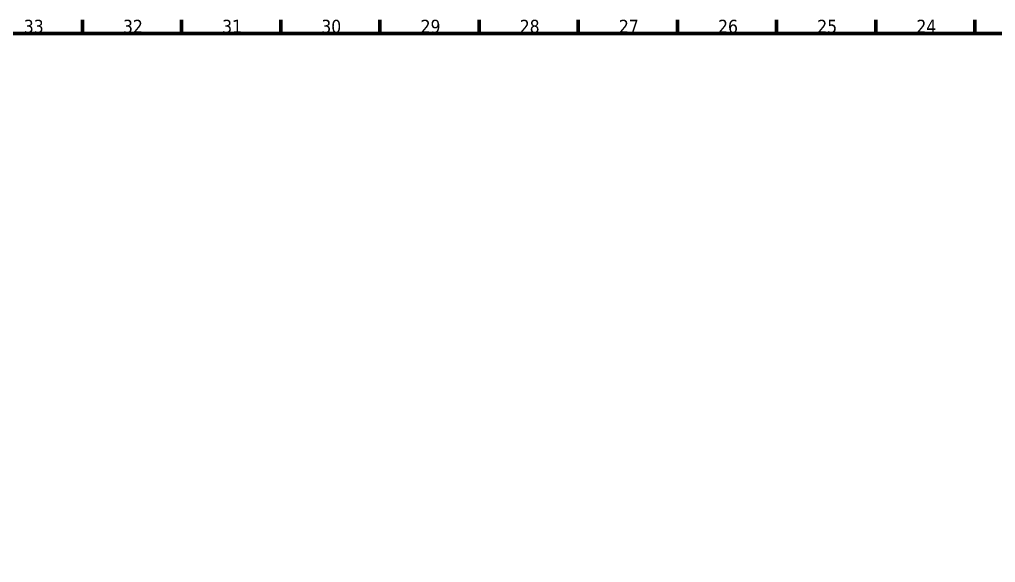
# Model space of a CAD drawing. Header units: millimetres. Extents: x 0 to 3000, y 0 to 3000.
# Drawn here: x 552 to 1291, y 2580 to 2991 of the extents above; entities that cross this region are included whole.
import ezdxf

# ---------------------------------------------------------------- set-up
doc = ezdxf.new("R2010")
doc.units = ezdxf.units.MM
doc.layers.add('Border (ANSI)', color=7, linetype='Continuous', lineweight=70)
doc.styles.add('Note Text (ANSI)', font='tahoma.ttf')

# ---------------------------------------------------------------- blocks, each defined once
blk = doc.blocks.new('Borders Default Border')
at = {"layer": 'Border (ANSI)'}
for p, q in [((600, 2980), (600, 2990.4)), ((675, 2980), (675, 2990.4)), ((750, 2980), (750, 2990.4)), ((825, 2980), (825, 2990.4)), ((900, 2980), (900, 2990.4)), ((975, 2980), (975, 2990.4)), ((1050, 2980), (1050, 2990.4)), ((1125, 2980), (1125, 2990.4)), ((1200, 2980), (1200, 2990.4)), ((1275, 2980), (1275, 2990.4))]:
    blk.add_line(p, q, dxfattribs=at)
at = {"layer": 'Border (ANSI)', "flags": 128}
blk.add_lwpolyline([(20, 20), (20, 2980), (2980, 2980), (2980, 20), (20, 20)], dxfattribs=at)
at = {"layer": 'Border (ANSI)', "char_height": 10, "attachment_point": 7, "style": 'Note Text (ANSI)'}
for s, insert in [('33', (555.64, 2980.19)), ('32', (630.64, 2980.19)), ('31', (705.64, 2980.19)), ('30', (780.64, 2980.19)), ('29', (855.72, 2980.21)), ('28', (930.72, 2980.17)), ('27', (1005.72, 2980.4)), ('26', (1080.72, 2980.19)), ('25', (1155.72, 2980.19)), ('24', (1230.72, 2980.4))]:
    blk.add_mtext(s, dxfattribs=dict(at, insert=insert))

msp = doc.modelspace()

# ---------------------------------------------------------------- block references
msp.add_blockref('Borders Default Border', (0, 0))

doc.saveas('drawing.dxf')
